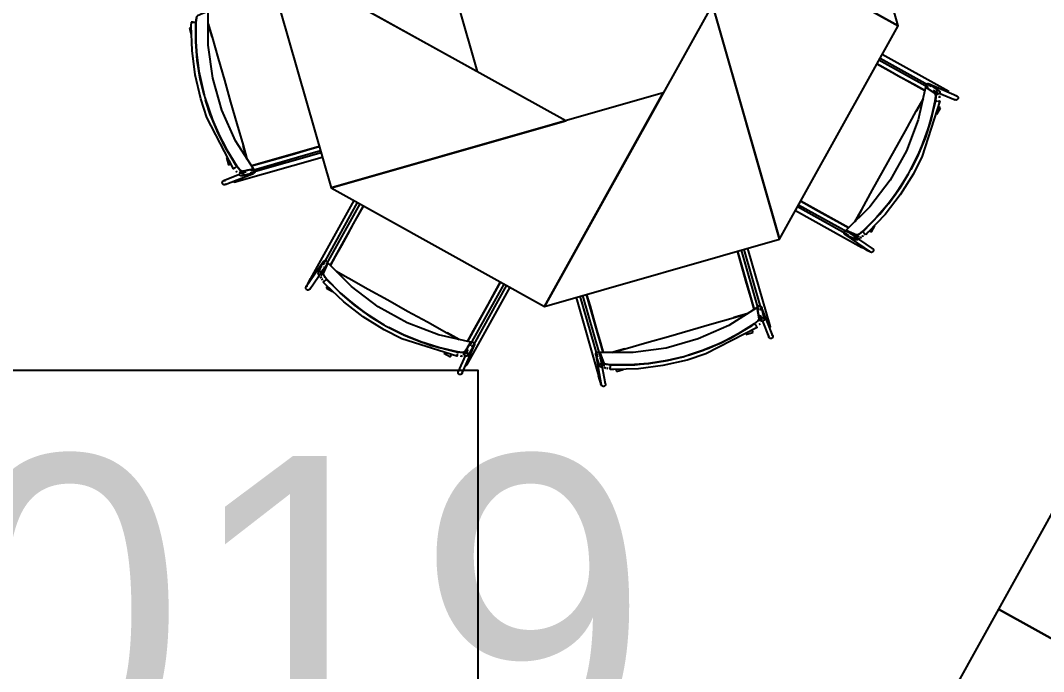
# Model space of a CAD drawing. Header units: metres. Extents: x 2.3 to 42.8, y 0.9 to 31.9.
# Drawn here: x 27.631 to 28.68, y 27.541 to 28.209 of the extents above; entities that cross this region are included whole.
import ezdxf

# ---------------------------------------------------------------- set-up
doc = ezdxf.new("R2010")
doc.units = ezdxf.units.M
for name, color, linetype in [('ARREDI', 9, 'Continuous'), ('PARETI_STRUTTURE', 7, 'Continuous'), ('PILASTRI_SETTI', 8, 'Continuous'), ('WAYFINDING_RIQUADRI', 7, 'Continuous'), ('WAYFINDING_TESTI', 7, 'Continuous')]:
    doc.layers.add(name, color=color, linetype=linetype)

msp = doc.modelspace()

# ---------------------------------------------------------------- linework, layer by layer
at = {"layer": 'ARREDI'}
for points in [[(28.002, 28.4973), (27.8804, 28.2782), (28.0994, 28.1566)], [(28.5309, 28.2037), (28.462, 28.4446), (28.2211, 28.3757)], [(28.9095, 27.4523), (28.6341, 27.6052), (28.1372, 26.7102), (28.4125, 26.5573), (28.9095, 27.4523), (29.3161, 28.1846), (29.0407, 28.3375), (28.6341, 27.6052)], [(28.4093, 27.9846), (28.5309, 28.2036), (28.3118, 28.3253)], [(27.8804, 28.2782), (27.9493, 28.0373), (28.1902, 28.1062)], [(28.1683, 27.9157), (28.4092, 27.9846), (28.3404, 28.2255)], [(27.9493, 28.0373), (28.1683, 27.9157), (28.29, 28.1348)]]:
    msp.add_lwpolyline(points, close=True, dxfattribs=at)
for points in [[(27.8579, 28.0545), (27.8637, 28.0557), (27.8695, 28.0568), (27.8512, 28.0857), (27.8372, 28.117), (27.8278, 28.15), (27.8231, 28.1839), (27.8233, 28.2182), (27.8178, 28.2161), (27.8123, 28.214), (27.8117, 28.2133), (27.8112, 28.2117), (27.8108, 28.2094), (27.8106, 28.207)], [(27.8106, 28.207), (27.8108, 28.2095), (27.8112, 28.2117), (27.8117, 28.2133), (27.8123, 28.214)], [(27.806, 28.2017), (27.8053, 28.2015), (27.8046, 28.2013), (27.8042, 28.2012), (27.8039, 28.2011)], [(27.806, 28.2074), (27.8062, 28.2074)], [(27.8067, 28.2074), (27.8068, 28.2085)], [(27.8068, 28.2084), (27.8067, 28.2074)], [(27.8067, 28.2074), (27.8074, 28.2073), (27.8082, 28.2073), (27.8089, 28.2072)], [(27.8089, 28.2073), (27.8095, 28.2072), (27.81, 28.2072), (27.8102, 28.2072)], [(27.819, 28.1326), (27.815, 28.1488), (27.812, 28.1681), (27.8105, 28.1875), (27.8106, 28.207)], [(27.8106, 28.2068), (27.8105, 28.1874), (27.812, 28.168), (27.815, 28.1488), (27.819, 28.1326)], [(27.8271, 28.1923), (27.8232, 28.2057)], [(27.8232, 28.2057), (27.8272, 28.192), (27.8335, 28.1699), (27.8398, 28.1477), (27.8462, 28.1254), (27.8526, 28.1032), (27.8589, 28.0811), (27.8628, 28.0673)], [(27.8039, 28.2011), (27.8039, 28.2011)], [(28.5585, 28.1371), (28.5473, 28.1433), (28.5339, 28.1507), (28.5206, 28.1582), (28.5092, 28.1645)], [(28.5691, 28.134), (28.5642, 28.1373), (28.5592, 28.1406), (28.5517, 28.1072), (28.5395, 28.0752), (28.5229, 28.0452), (28.5021, 28.0179), (28.4778, 27.9939), (28.4832, 27.9914), (28.4886, 27.989), (28.4894, 27.9891), (28.491, 27.9899), (28.4928, 27.9912), (28.4947, 27.9928)], [(28.5592, 28.1406), (28.5622, 28.1402)], [(28.5601, 28.1404), (28.5596, 28.1409), (28.5593, 28.1416), (28.5593, 28.1424), (28.5595, 28.1431), (28.56, 28.1437), (28.5606, 28.1441)], [(28.5622, 28.1402), (28.5593, 28.1406)], [(28.5606, 28.1441), (28.5613, 28.1443), (28.5621, 28.1442), (28.5623, 28.1441), (28.5623, 28.1441), (28.5627, 28.1439), (28.5632, 28.1433), (28.5635, 28.1426), (28.5636, 28.1419), (28.5633, 28.1412)], [(28.4866, 28.0026), (28.4936, 28.0151), (28.5048, 28.0352), (28.516, 28.0554), (28.5272, 28.0756), (28.5384, 28.0958), (28.5496, 28.1159), (28.5565, 28.1285)], [(28.5565, 28.1285), (28.5497, 28.1163)], [(28.5668, 28.1376), (28.568, 28.1368), (28.5729, 28.1334)], [(28.5691, 28.1268), (28.5694, 28.1292), (28.5696, 28.1315), (28.5694, 28.1332), (28.5691, 28.134)], [(28.5691, 28.134), (28.5694, 28.1332), (28.5696, 28.1316), (28.5695, 28.1293), (28.5691, 28.1268)], [(28.5717, 28.1333), (28.5709, 28.1333), (28.5704, 28.1336), (28.5703, 28.1337), (28.5698, 28.1342), (28.5698, 28.1342), (28.5695, 28.1349), (28.5695, 28.1356), (28.5697, 28.1363), (28.5702, 28.1369), (28.5708, 28.1373)], [(28.5708, 28.1374), (28.5715, 28.1375), (28.5723, 28.1374), (28.5728, 28.1372), (28.5729, 28.1371), (28.5734, 28.1366), (28.5734, 28.1366), (28.5737, 28.1359), (28.5737, 28.1352), (28.5735, 28.1344), (28.573, 28.1339)], [(28.5733, 28.1318), (28.5734, 28.131), (28.5733, 28.1297)], [(28.5733, 28.1297), (28.5734, 28.131)], [(28.5821, 28.1349), (28.5824, 28.1355)], [(28.5825, 28.1355), (28.5827, 28.136), (28.5828, 28.1362)], [(28.5829, 28.1363), (28.5829, 28.1363)], [(28.5911, 28.1275), (28.5904, 28.1274), (28.5896, 28.1275), (28.5894, 28.1275), (28.5894, 28.1275), (28.589, 28.1278), (28.5885, 28.1283)], [(28.5901, 28.1317), (28.5902, 28.1317), (28.5909, 28.1316), (28.5911, 28.1315), (28.5916, 28.1313), (28.5921, 28.1307), (28.5924, 28.13), (28.5924, 28.1293), (28.5922, 28.1286), (28.5917, 28.1279), (28.5911, 28.1275)], [(27.8205, 28.1272), (27.8256, 28.1117)], [(27.8256, 28.1117), (27.8205, 28.1272)], [(28.5691, 28.1268), (28.5648, 28.1078), (28.559, 28.0892), (28.5517, 28.0714)], [(28.5517, 28.0714), (28.5589, 28.0891), (28.5648, 28.1077), (28.5691, 28.1266)], [(28.5695, 28.1269), (28.5697, 28.1269), (28.5702, 28.1268), (28.5708, 28.1267)], [(28.5715, 28.1265), (28.5723, 28.1264), (28.5729, 28.1263), (28.5734, 28.1262), (28.5737, 28.1262), (28.5738, 28.1262), (28.5737, 28.1262), (28.5735, 28.1262)], [(28.5743, 28.1195), (28.574, 28.1197), (28.5736, 28.1199), (28.573, 28.1202), (28.5724, 28.1206)], [(27.8258, 28.1111), (27.8333, 28.0934), (27.8423, 28.0762), (27.8526, 28.0597)], [(27.8527, 28.0596), (27.8424, 28.0761), (27.8333, 28.0934), (27.8259, 28.1111)], [(27.8628, 28.0673), (27.859, 28.0807)], [(27.8676, 28.0598), (27.8798, 28.0633), (27.8945, 28.0675), (27.9092, 28.0717), (27.9239, 28.0759), (27.9372, 28.0797)], [(28.5441, 28.0562), (28.5514, 28.0708)], [(28.5515, 28.0708), (28.5441, 28.0562)], [(27.844, 28.0611), (27.8442, 28.0611), (27.8447, 28.0613), (27.8453, 28.0615), (27.846, 28.0617)], [(27.8514, 28.0585), (27.8508, 28.058), (27.8502, 28.0576), (27.8497, 28.0572), (27.8493, 28.0569), (27.849, 28.0568), (27.849, 28.0567), (27.849, 28.0568), (27.8492, 28.0569)], [(27.8525, 28.0592), (27.8523, 28.0591), (27.852, 28.0588), (27.8514, 28.0585)], [(27.8527, 28.0596), (27.8542, 28.0577), (27.8557, 28.056), (27.857, 28.0549), (27.8579, 28.0545)], [(27.8579, 28.0545), (27.8571, 28.0548), (27.8558, 28.0559), (27.8543, 28.0576), (27.8527, 28.0596)], [(27.8695, 28.0568), (27.8671, 28.055), (27.8695, 28.0568)], [(27.8695, 28.0563), (27.8702, 28.056), (27.8707, 28.0555), (27.8711, 28.0549), (27.8712, 28.0541), (27.871, 28.0534)], [(27.8377, 28.0435), (27.8381, 28.0442), (27.8387, 28.0446), (27.8389, 28.0447), (27.8389, 28.0447), (27.8394, 28.0448), (27.8401, 28.0448), (27.8408, 28.0445)], [(27.8493, 28.0446), (27.8495, 28.044)], [(27.8527, 28.0536), (27.8518, 28.0545)], [(27.8518, 28.0545), (27.8527, 28.0536)], [(27.862, 28.0536), (27.8606, 28.0533), (27.8548, 28.0522)], [(27.859, 28.0509), (27.8586, 28.0503), (27.858, 28.0498), (27.8575, 28.0496), (27.8573, 28.0496), (27.8567, 28.0496), (27.8566, 28.0496), (27.8559, 28.0499), (27.8554, 28.0504), (27.855, 28.0511)], [(27.8555, 28.0532), (27.8561, 28.0537), (27.8566, 28.0539), (27.8568, 28.0539), (27.8575, 28.0539), (27.8582, 28.0536), (27.8587, 28.0531), (27.8591, 28.0524), (27.8592, 28.0517), (27.859, 28.0509)], [(27.871, 28.0534), (27.8706, 28.0527), (27.87, 28.0523), (27.8698, 28.0522), (27.8698, 28.0522), (27.8693, 28.052), (27.8686, 28.0521), (27.8679, 28.0524), (27.8673, 28.0529), (27.867, 28.0535)], [(28.5414, 28.0513), (28.5327, 28.0371), (28.5212, 28.0213), (28.5085, 28.0065), (28.4947, 27.9928)], [(28.4948, 27.9929), (28.5086, 28.0066), (28.5213, 28.0213), (28.5327, 28.0371), (28.5414, 28.0513)], [(27.8417, 28.0419), (27.8413, 28.0413), (27.8407, 28.0408), (27.8405, 28.0407), (27.8405, 28.0407), (27.84, 28.0406), (27.8393, 28.0406), (27.8386, 28.0409), (27.838, 28.0414), (27.8377, 28.042), (27.8376, 28.0428), (27.8377, 28.0435)], [(27.8495, 28.044), (27.8496, 28.0435), (27.8497, 28.0432), (27.8497, 28.0431), (27.8497, 28.0432)], [(28.431, 28.0237), (28.4373, 28.0202), (28.4486, 28.0139), (28.4599, 28.0077), (28.4712, 28.0014), (28.4803, 27.9963)], [(27.9824, 28.0189), (27.9787, 28.0123), (27.9724, 28.001), (27.9661, 27.9896), (27.9598, 27.9783), (27.9536, 27.967), (27.9485, 27.9579)], [(28.4934, 28.0148), (28.4866, 28.0026)], [(28.4755, 27.9909), (28.4755, 27.9916), (28.4758, 27.9923), (28.4763, 27.9929), (28.4769, 27.9932), (28.4777, 27.9934), (28.4784, 27.9932)], [(28.4792, 27.9921), (28.4778, 27.9939)], [(28.4947, 27.9928), (28.4928, 27.9911), (28.4909, 27.9899), (28.4894, 27.9891), (28.4886, 27.989)], [(28.4957, 27.9914), (28.4953, 27.9919), (28.495, 27.9922), (28.4948, 27.9924)], [(28.5017, 27.9933), (28.5024, 27.9929), (28.5029, 27.9926), (28.5034, 27.9923), (28.5036, 27.9922)], [(28.4794, 27.9901), (28.4789, 27.9895), (28.4783, 27.9892), (28.4775, 27.989), (28.4768, 27.9892), (28.4764, 27.9894), (28.4764, 27.9894), (28.4762, 27.9896), (28.4757, 27.9901), (28.4755, 27.9908)], [(28.4827, 27.9898), (28.4818, 27.9902)], [(28.4896, 27.9867), (28.4857, 27.9885), (28.4841, 27.9891)], [(28.4866, 27.9858), (28.4866, 27.9865), (28.4869, 27.9872), (28.4874, 27.9878), (28.488, 27.9881), (28.4888, 27.9883), (28.4895, 27.9881), (28.4896, 27.9881), (28.4901, 27.9878), (28.4906, 27.9872), (28.4908, 27.9865)], [(28.4908, 27.9857), (28.4905, 27.985), (28.49, 27.9844), (28.4894, 27.9841), (28.4887, 27.9839), (28.4886, 27.9839), (28.4879, 27.9841), (28.4878, 27.9841), (28.4873, 27.9845), (28.4869, 27.985), (28.4866, 27.9858)], [(28.4934, 27.9869), (28.4919, 27.9862)], [(28.4919, 27.9861), (28.4934, 27.9869)], [(28.4953, 27.9883), (28.4942, 27.9875)], [(28.4942, 27.9875), (28.4952, 27.9882)], [(28.4977, 27.9892), (28.4975, 27.9894), (28.4971, 27.9898), (28.4967, 27.9903), (28.4962, 27.9908), (28.4957, 27.9914)], [(28.4971, 27.9898), (28.4963, 27.9891)], [(28.4977, 27.9892), (28.4977, 27.9892)], [(28.3832, 27.9127), (28.3797, 27.925), (28.3755, 27.9397), (28.3713, 27.9544), (28.3671, 27.9691), (28.3662, 27.9723)], [(28.4939, 27.9761), (28.4939, 27.9761), (28.4939, 27.9761), (28.4941, 27.9764), (28.4943, 27.9768)], [(28.4943, 27.9768), (28.4947, 27.9774)], [(28.5057, 27.9737), (28.5057, 27.973), (28.5054, 27.9723), (28.5049, 27.9717), (28.5042, 27.9713), (28.5035, 27.9712), (28.5028, 27.9714), (28.5023, 27.9716), (28.5023, 27.9716), (28.5021, 27.9717), (28.5017, 27.9723), (28.5014, 27.973)], [(28.5036, 27.9755), (28.5044, 27.9754), (28.5048, 27.9752), (28.5048, 27.9752), (28.505, 27.975), (28.5054, 27.9744), (28.5057, 27.9737)], [(27.9422, 27.9588), (27.9417, 27.9593), (27.9413, 27.9599), (27.9412, 27.9607), (27.9413, 27.9614), (27.9416, 27.9618), (27.9416, 27.9618), (27.9417, 27.962), (27.9423, 27.9625), (27.943, 27.9627)], [(28.0861, 27.8691), (28.0894, 27.8741), (28.0927, 27.879), (28.0594, 27.8865), (28.0273, 27.8987), (27.9974, 27.9154), (27.9701, 27.9361), (27.946, 27.9604), (27.9436, 27.9551), (27.9412, 27.9496), (27.9413, 27.9488), (27.9421, 27.9473), (27.9434, 27.9454), (27.945, 27.9435)], [(27.943, 27.9627), (27.9438, 27.9627), (27.9445, 27.9624), (27.945, 27.9619), (27.9454, 27.9613), (27.9455, 27.9606), (27.9454, 27.9598)], [(27.9443, 27.959), (27.946, 27.9604)], [(27.9379, 27.9474), (27.9372, 27.9477), (27.9366, 27.9482), (27.9362, 27.9488), (27.9361, 27.9495), (27.9361, 27.9496), (27.9362, 27.9503), (27.9363, 27.9504), (27.9366, 27.9509), (27.9372, 27.9514), (27.9379, 27.9516)], [(27.9379, 27.9516), (27.9387, 27.9516), (27.9394, 27.9513), (27.9399, 27.9508), (27.9403, 27.9502), (27.9404, 27.9494), (27.9403, 27.9487), (27.9402, 27.9486), (27.9399, 27.9481), (27.9393, 27.9477), (27.9386, 27.9474)], [(27.9389, 27.9486), (27.9406, 27.9526), (27.9413, 27.9541)], [(27.9419, 27.9555), (27.9423, 27.9564)], [(27.9669, 27.9448), (27.9548, 27.9516)], [(27.9548, 27.9516), (27.9673, 27.9446), (27.9874, 27.9335), (28.0076, 27.9223), (28.0278, 27.911), (28.048, 27.8998), (28.0681, 27.8887), (28.0806, 27.8817)], [(27.9282, 27.9443), (27.9282, 27.9443), (27.9283, 27.9443), (27.9285, 27.9441), (27.929, 27.9439)], [(27.929, 27.9439), (27.9296, 27.9436)], [(27.9391, 27.9448), (27.9383, 27.9463)], [(27.9383, 27.9463), (27.9391, 27.9448)], [(27.9404, 27.9429), (27.9396, 27.944)], [(27.9396, 27.944), (27.9403, 27.943)], [(27.9449, 27.9435), (27.9433, 27.9455), (27.942, 27.9473), (27.9413, 27.9488), (27.9412, 27.9497)], [(27.9419, 27.9411), (27.9412, 27.9419)], [(27.9413, 27.9405), (27.9413, 27.9405)], [(27.9414, 27.9406), (27.9416, 27.9407), (27.9419, 27.9411), (27.9424, 27.9415), (27.943, 27.942), (27.9435, 27.9425)], [(27.9435, 27.9425), (27.944, 27.9429), (27.9444, 27.9432), (27.9445, 27.9434)], [(28.0035, 27.8968), (27.9892, 27.9055), (27.9734, 27.917), (27.9586, 27.9297), (27.945, 27.9435)], [(27.945, 27.9434), (27.9587, 27.9296), (27.9735, 27.9169), (27.9892, 27.9055), (28.0035, 27.8968)], [(28.0893, 27.8797), (28.0955, 27.8909), (28.1029, 27.9043), (28.1103, 27.9176), (28.1177, 27.931), (28.1232, 27.9408)], [(27.9259, 27.9325), (27.9251, 27.9325), (27.9244, 27.9328), (27.9239, 27.9333), (27.9235, 27.934), (27.9234, 27.9347), (27.9235, 27.9354), (27.9237, 27.9359), (27.9237, 27.9359), (27.9239, 27.9361), (27.9245, 27.9365), (27.9252, 27.9368)], [(27.9277, 27.9346), (27.9276, 27.9339), (27.9273, 27.9334), (27.9273, 27.9334), (27.9272, 27.9332), (27.9266, 27.9328), (27.9259, 27.9325)], [(27.9454, 27.9365), (27.9451, 27.9359), (27.9447, 27.9353), (27.9445, 27.9349), (27.9444, 27.9346)], [(28.2114, 27.928), (28.2149, 27.9158), (28.2184, 27.9033), (28.222, 27.8909), (28.2255, 27.8785), (28.2284, 27.8685)], [(28.3885, 27.903), (28.3874, 27.9088), (28.3862, 27.9146), (28.3573, 27.8963), (28.326, 27.8823), (28.293, 27.8729), (28.2591, 27.8683), (28.2249, 27.8685), (28.227, 27.8629), (28.2291, 27.8574), (28.2298, 27.8569), (28.2314, 27.8564), (28.2337, 27.856), (28.2361, 27.8557)], [(28.2373, 27.8684), (28.2511, 27.8723), (28.2732, 27.8787), (28.2954, 27.885), (28.3176, 27.8914), (28.3398, 27.8977), (28.3619, 27.904), (28.3757, 27.908)], [(28.3757, 27.908), (28.3623, 27.9042)], [(28.3862, 27.9146), (28.3881, 27.9122), (28.3862, 27.9146)], [(28.3867, 27.9146), (28.387, 27.9153), (28.3875, 27.9159), (28.3882, 27.9162), (28.3889, 27.9163), (28.3897, 27.9162)], [(28.3897, 27.9162), (28.3903, 27.9158), (28.3908, 27.9152), (28.3909, 27.915), (28.3909, 27.915), (28.391, 27.9145), (28.391, 27.9137), (28.3907, 27.913), (28.3902, 27.9125), (28.3895, 27.9121)], [(28.3319, 27.871), (28.3496, 27.8785), (28.3669, 27.8875), (28.3833, 27.8978)], [(28.3834, 27.8979), (28.367, 27.8875), (28.3497, 27.8785), (28.332, 27.871)], [(28.3834, 27.8979), (28.3854, 27.8993), (28.3871, 27.9009), (28.3882, 27.9022), (28.3885, 27.903)], [(28.3885, 27.903), (28.3882, 27.9022), (28.3872, 27.9009), (28.3855, 27.8994), (28.3834, 27.8979)], [(28.3838, 27.8977), (28.384, 27.8975), (28.3842, 27.8971), (28.3846, 27.8966)], [(28.3894, 27.8978), (28.3885, 27.897)], [(28.3885, 27.897), (28.3895, 27.8978)], [(28.3898, 27.9006), (28.3894, 27.9012), (28.3892, 27.9018), (28.3892, 27.9019), (28.3892, 27.9026), (28.3892, 27.9026), (28.3895, 27.9033), (28.39, 27.9039), (28.3906, 27.9042), (28.3914, 27.9043), (28.3921, 27.9042)], [(28.3894, 27.9071), (28.3897, 27.9057), (28.3908, 27.8999)], [(28.3921, 27.9042), (28.3928, 27.9038), (28.3932, 27.9032), (28.3934, 27.9026), (28.3934, 27.9025), (28.3934, 27.9018), (28.3934, 27.9018), (28.3931, 27.9011), (28.3926, 27.9006), (28.392, 27.9002)], [(28.0084, 27.8941), (28.0229, 27.8868)], [(28.023, 27.8868), (28.0084, 27.8941)], [(28.0806, 27.8817), (28.0684, 27.8885)], [(28.382, 27.8891), (28.3819, 27.8894), (28.3818, 27.8898), (28.3816, 27.8905), (28.3814, 27.8912)], [(28.3846, 27.8966), (28.385, 27.896), (28.3854, 27.8954), (28.3858, 27.8948), (28.3861, 27.8944), (28.3863, 27.8942), (28.3863, 27.8942), (28.3863, 27.8942), (28.3862, 27.8944)], [(28.3984, 27.8944), (28.3991, 27.8946)], [(28.3991, 27.8946), (28.3996, 27.8948), (28.3998, 27.8949), (28.3999, 27.8949), (28.3999, 27.8949)], [(28.4012, 27.8869), (28.4018, 27.8865), (28.4023, 27.8859), (28.4024, 27.8857), (28.4024, 27.8856), (28.4025, 27.8852), (28.4025, 27.8844), (28.4022, 27.8837), (28.4017, 27.8832), (28.401, 27.8828), (28.4003, 27.8827), (28.3995, 27.8829)], [(28.0235, 27.8865), (28.0413, 27.8793), (28.0598, 27.8735), (28.0788, 27.8691)], [(28.0789, 27.8691), (28.0599, 27.8734), (28.0414, 27.8793), (28.0235, 27.8865)], [(28.0927, 27.879), (28.0923, 27.876), (28.0927, 27.879)], [(28.0926, 27.8781), (28.0931, 27.8786), (28.0938, 27.8789), (28.0945, 27.8789), (28.0953, 27.8787), (28.0959, 27.8783), (28.0963, 27.8776)], [(28.0963, 27.8776), (28.0964, 27.8769), (28.0964, 27.8762), (28.0963, 27.8759), (28.0963, 27.8759), (28.096, 27.8755), (28.0955, 27.875), (28.0948, 27.8747), (28.094, 27.8747), (28.0933, 27.8749)], [(28.3995, 27.8829), (28.3989, 27.8833), (28.3984, 27.8838), (28.3983, 27.8841), (28.3983, 27.8841), (28.3982, 27.8845), (28.3982, 27.8853), (28.3985, 27.886)], [(28.0717, 27.8639), (28.0718, 27.8642), (28.0721, 27.8646), (28.0724, 27.8652), (28.0727, 27.8658)], [(28.0787, 27.8667), (28.0786, 27.8659), (28.0785, 27.8653), (28.0784, 27.8648), (28.0783, 27.8645), (28.0783, 27.8645), (28.0783, 27.8645), (28.0784, 27.8647)], [(28.0791, 27.8687), (28.079, 27.8685), (28.0789, 27.868), (28.0788, 27.8674)], [(28.0789, 27.8691), (28.0814, 27.8688), (28.0836, 27.8687), (28.0853, 27.8688), (28.0861, 27.8692)], [(28.0862, 27.8691), (28.0854, 27.8688), (28.0837, 27.8686), (28.0815, 27.8687), (28.0789, 27.8691)], [(28.0854, 27.8665), (28.0855, 27.8673), (28.0857, 27.8678), (28.0858, 27.8679), (28.0864, 27.8684), (28.0864, 27.8684), (28.087, 27.8687), (28.0878, 27.8687), (28.0885, 27.8685), (28.0891, 27.868), (28.0895, 27.8674)], [(28.0897, 27.8714), (28.0889, 27.8702), (28.0856, 27.8653)], [(28.0895, 27.8674), (28.0897, 27.8667), (28.0896, 27.866), (28.0894, 27.8654), (28.0893, 27.8653), (28.0888, 27.8648), (28.0887, 27.8648), (28.0881, 27.8645), (28.0873, 27.8645), (28.0866, 27.8647), (28.086, 27.8652)], [(28.2226, 27.8646), (28.2219, 27.8648), (28.2213, 27.8652), (28.2209, 27.8658), (28.2207, 27.8663), (28.2207, 27.8666), (28.2208, 27.8673), (28.2211, 27.868)], [(28.2211, 27.868), (28.2217, 27.8685), (28.2224, 27.8688), (28.2231, 27.8688), (28.2238, 27.8686), (28.2244, 27.8682), (28.2248, 27.8676)], [(28.2247, 27.8662), (28.2249, 27.8685)], [(28.2507, 27.8722), (28.2373, 27.8684)], [(28.3159, 27.8657), (28.3314, 27.8708)], [(28.3314, 27.8708), (28.3159, 27.8657)], [(28.084, 27.8649), (28.0831, 27.8648), (28.0819, 27.8649)], [(28.0819, 27.8649), (28.0832, 27.8648)], [(28.0871, 27.8561), (28.0877, 27.8558)], [(28.0877, 27.8558), (28.0881, 27.8555), (28.0884, 27.8554)], [(28.0884, 27.8553), (28.0884, 27.8554)], [(28.2283, 27.8535), (28.2276, 27.8532), (28.2269, 27.8531), (28.2262, 27.8533), (28.2256, 27.8538), (28.2255, 27.8538), (28.2252, 27.8544), (28.2251, 27.8545), (28.225, 27.8551), (28.2251, 27.8558), (28.2254, 27.8565)], [(28.2255, 27.8621), (28.2251, 27.863)], [(28.2254, 27.8565), (28.2259, 27.857), (28.2266, 27.8573), (28.2274, 27.8574), (28.2281, 27.8572), (28.2287, 27.8568), (28.2287, 27.8568), (28.2291, 27.8562), (28.2292, 27.856), (28.2293, 27.8554), (28.2292, 27.8547), (28.2288, 27.854)], [(28.2282, 27.8551), (28.2266, 27.8591), (28.226, 27.8606)], [(28.2361, 27.8557), (28.2335, 27.856), (28.2313, 27.8564), (28.2297, 27.8569), (28.2291, 27.8574)], [(28.2358, 27.854), (28.2358, 27.8547), (28.2359, 27.8551), (28.2359, 27.8554)], [(28.3105, 27.8641), (28.2942, 27.8602), (28.275, 27.8571), (28.2556, 27.8557), (28.2361, 27.8557)], [(28.2362, 27.8557), (28.2557, 27.8557), (28.2751, 27.8571), (28.2943, 27.8602), (28.3105, 27.8641)], [(28.0797, 27.8471), (28.0795, 27.8478), (28.0796, 27.8486), (28.0797, 27.8488), (28.0797, 27.8488), (28.0799, 27.8492), (28.0805, 27.8498)], [(28.0837, 27.8488), (28.0838, 27.8481), (28.0838, 27.8473), (28.0837, 27.8471), (28.0837, 27.8471), (28.0834, 27.8467), (28.0829, 27.8461), (28.0822, 27.8459), (28.0814, 27.8458), (28.0807, 27.846), (28.0801, 27.8465), (28.0797, 27.8471)], [(28.2245, 27.8447), (28.2252, 27.8449)], [(28.231, 27.8525), (28.2294, 27.853)], [(28.2294, 27.853), (28.231, 27.8525)], [(28.2319, 27.8523), (28.2332, 27.8521)], [(28.2333, 27.8521), (28.2322, 27.8523)], [(28.2357, 27.8519), (28.2346, 27.852)], [(28.2346, 27.852), (28.2357, 27.8519)], [(28.2356, 27.8511), (28.2356, 27.8514)], [(28.2357, 27.8519), (28.2357, 27.8526), (28.2358, 27.8533), (28.2358, 27.854)], [(28.2414, 27.8511), (28.2416, 27.8504), (28.2418, 27.8498), (28.2419, 27.8493), (28.242, 27.8491)], [(28.242, 27.849), (28.242, 27.8491)], [(28.2237, 27.8445), (28.2237, 27.8445)], [(28.2238, 27.8445), (28.224, 27.8446), (28.2245, 27.8447)], [(28.2304, 27.8345), (28.2298, 27.834), (28.2291, 27.8337), (28.2284, 27.8336), (28.2277, 27.8338), (28.2271, 27.8343), (28.2266, 27.8349), (28.2265, 27.8354), (28.2265, 27.8354), (28.2265, 27.8356), (28.2265, 27.8364), (28.2269, 27.837)], [(28.2296, 27.8377), (28.2302, 27.8372), (28.2306, 27.8366), (28.2307, 27.8362), (28.2307, 27.8361), (28.2308, 27.8359), (28.2307, 27.8352), (28.2304, 27.8345)]]:
    msp.add_lwpolyline(points, dxfattribs=at)
at = {"layer": 'PARETI_STRUTTURE'}
for points in [[(27.8155, 28.1287), (27.8098, 28.1533), (27.8066, 28.1784), (27.8058, 28.2037), (27.8059, 28.2074)], [(27.8102, 28.2072), (27.8106, 28.1821), (27.8135, 28.1572), (27.8189, 28.1327), (27.8197, 28.1299)], [(27.8039, 28.2011), (27.8058, 28.1942)], [(28.5124, 28.1704), (28.5618, 28.143)], [(28.5829, 28.1363), (28.5146, 28.1742)], [(28.5091, 28.1645), (28.5585, 28.1371)], [(28.5617, 28.1402), (28.5112, 28.1683)], [(28.5605, 28.1402), (28.5615, 28.1397)], [(28.5704, 28.1336), (28.5606, 28.1399)], [(28.562, 28.1429), (28.5645, 28.1415)], [(28.5911, 28.1315), (28.5623, 28.1441)], [(28.5623, 28.1441), (28.5629, 28.1436), (28.563, 28.1435), (28.5631, 28.1434), (28.5632, 28.1434), (28.5633, 28.1433), (28.5635, 28.1432), (28.5636, 28.1431), (28.5637, 28.1431), (28.5638, 28.143), (28.5639, 28.1429), (28.564, 28.1429), (28.5641, 28.1428), (28.5642, 28.1427), (28.5643, 28.1426), (28.5644, 28.1426), (28.5646, 28.1425), (28.5647, 28.1424), (28.5648, 28.1424), (28.5649, 28.1423), (28.565, 28.1422), (28.5651, 28.1422), (28.5652, 28.1421), (28.5653, 28.142), (28.5654, 28.1419), (28.5655, 28.1419), (28.5656, 28.1418), (28.5658, 28.1417), (28.5659, 28.1417), (28.566, 28.1416), (28.5661, 28.1415), (28.5662, 28.1414), (28.5663, 28.1414), (28.5664, 28.1413), (28.5665, 28.1412), (28.5666, 28.1412), (28.5668, 28.1411), (28.5669, 28.141), (28.567, 28.1409), (28.5671, 28.1409), (28.5672, 28.1408), (28.5673, 28.1407), (28.5674, 28.1407), (28.5675, 28.1406), (28.5676, 28.1405), (28.5677, 28.1404), (28.5679, 28.1404), (28.568, 28.1403), (28.5681, 28.1402), (28.5682, 28.1402), (28.5683, 28.1401), (28.5684, 28.14), (28.5685, 28.1399), (28.5686, 28.1399), (28.5687, 28.1398), (28.5689, 28.1397), (28.569, 28.1397), (28.5691, 28.1396), (28.5692, 28.1395), (28.5693, 28.1395), (28.5694, 28.1394), (28.5695, 28.1393), (28.5696, 28.1392), (28.5697, 28.1392), (28.5698, 28.1391), (28.57, 28.139), (28.5701, 28.139), (28.5702, 28.1389), (28.5703, 28.1388), (28.5704, 28.1387), (28.5705, 28.1387), (28.5706, 28.1386), (28.5707, 28.1385), (28.5708, 28.1385), (28.571, 28.1384), (28.5711, 28.1383), (28.5712, 28.1382), (28.5713, 28.1382), (28.5714, 28.1381), (28.5715, 28.138), (28.5716, 28.138), (28.5717, 28.1379), (28.5718, 28.1378), (28.5719, 28.1377), (28.5721, 28.1377), (28.5722, 28.1376), (28.5723, 28.1375), (28.5724, 28.1375), (28.5725, 28.1374), (28.5726, 28.1373), (28.5727, 28.1372), (28.5728, 28.1372)], [(27.849, 28.0568), (27.8219, 28.1095), (27.8155, 28.1287)], [(27.8197, 28.1299), (27.8278, 28.1061), (27.8382, 28.0833), (27.8509, 28.0617), (27.8525, 28.0592)], [(28.5674, 28.1372), (28.5717, 28.1353)], [(28.5696, 28.1358), (28.5687, 28.1363)], [(28.5731, 28.1346), (28.5894, 28.1275)], [(28.5428, 28.0537), (28.5538, 28.0762), (28.5626, 28.0997), (28.5689, 28.124), (28.5695, 28.1269)], [(28.5738, 28.1262), (28.5557, 28.0697), (28.5466, 28.0517)], [(28.5706, 28.1128), (28.5743, 28.1195)], [(27.9371, 28.0797), (27.8676, 28.0598)], [(27.8418, 28.0684), (27.8439, 28.0611)], [(27.8497, 28.0432), (27.9402, 28.069)], [(27.8675, 28.0553), (27.9383, 28.0756)], [(27.939, 28.0732), (27.8694, 28.0533)], [(27.8566, 28.0539), (27.8681, 28.0564)], [(27.8682, 28.0562), (27.8672, 28.0558)], [(27.8554, 28.0512), (27.8389, 28.0447)], [(27.8405, 28.0407), (27.8698, 28.0522)], [(27.8613, 28.0535), (27.857, 28.0518)], [(27.8698, 28.0522), (27.869, 28.0521), (27.8689, 28.0521), (27.8687, 28.0521), (27.8686, 28.052), (27.8685, 28.052), (27.8683, 28.052), (27.8682, 28.052), (27.8681, 28.0519), (27.868, 28.0519), (27.8678, 28.0519), (27.8677, 28.0519), (27.8676, 28.0518), (27.8674, 28.0518), (27.8673, 28.0518), (27.8672, 28.0517), (27.8671, 28.0517), (27.8669, 28.0517), (27.8668, 28.0517), (27.8667, 28.0516), (27.8666, 28.0516), (27.8664, 28.0516), (27.8663, 28.0515), (27.8662, 28.0515), (27.866, 28.0515), (27.8659, 28.0515), (27.8658, 28.0514), (27.8657, 28.0514), (27.8655, 28.0514), (27.8654, 28.0513), (27.8653, 28.0513), (27.8651, 28.0513), (27.865, 28.0513), (27.8649, 28.0512), (27.8648, 28.0512), (27.8646, 28.0512), (27.8645, 28.0511), (27.8644, 28.0511), (27.8642, 28.0511), (27.8641, 28.0511), (27.864, 28.051), (27.8639, 28.051), (27.8637, 28.051), (27.8636, 28.051), (27.8635, 28.0509), (27.8633, 28.0509), (27.8632, 28.0509), (27.8631, 28.0508), (27.863, 28.0508), (27.8628, 28.0508), (27.8627, 28.0508), (27.8626, 28.0507), (27.8624, 28.0507), (27.8623, 28.0507), (27.8622, 28.0506), (27.8621, 28.0506), (27.8619, 28.0506), (27.8618, 28.0506), (27.8617, 28.0505), (27.8616, 28.0505), (27.8614, 28.0505), (27.8613, 28.0505), (27.8612, 28.0504), (27.861, 28.0504), (27.8609, 28.0504), (27.8608, 28.0503), (27.8607, 28.0503), (27.8605, 28.0503), (27.8604, 28.0503), (27.8603, 28.0502), (27.8601, 28.0502), (27.86, 28.0502), (27.8599, 28.0501), (27.8598, 28.0501), (27.8596, 28.0501), (27.8595, 28.0501), (27.8594, 28.05), (27.8593, 28.05), (27.8591, 28.05), (27.859, 28.05), (27.8589, 28.0499), (27.8587, 28.0499), (27.8586, 28.0499), (27.8585, 28.0498), (27.8583, 28.0498), (27.8582, 28.0498), (27.8581, 28.0498), (27.858, 28.0497), (27.8578, 28.0497), (27.8577, 28.0497), (27.8576, 28.0496), (27.8575, 28.0496)], [(27.8588, 28.0528), (27.8598, 28.0531)], [(27.8692, 28.0532), (27.8664, 28.0524)], [(28.4948, 27.9924), (28.5123, 28.0104), (28.5278, 28.0301), (28.5414, 28.0512), (28.5428, 28.0537)], [(28.5466, 28.0516), (28.5332, 28.0302), (28.5178, 28.0101), (28.5004, 27.9918), (28.4977, 27.9892)], [(27.9727, 28.0243), (27.9282, 27.9443)], [(28.4803, 27.9964), (28.431, 28.0237)], [(27.941, 27.9584), (27.9765, 28.0222)], [(27.9786, 28.021), (27.9444, 27.9594)], [(27.9485, 27.9579), (27.9824, 28.0189)], [(28.4256, 28.014), (28.4939, 27.9761)], [(28.4798, 27.9889), (28.4277, 28.0178)], [(28.4289, 28.02), (28.4789, 27.9922)], [(28.5048, 27.9752), (28.4788, 27.993)], [(28.479, 27.9931), (28.4792, 27.993), (28.4793, 27.993), (28.4794, 27.9929), (28.4795, 27.9929), (28.4796, 27.9928), (28.4797, 27.9928), (28.4799, 27.9927), (28.48, 27.9926), (28.4801, 27.9926), (28.4802, 27.9925), (28.4803, 27.9925), (28.4804, 27.9924), (28.4806, 27.9924), (28.4807, 27.9923), (28.4808, 27.9922), (28.4809, 27.9922), (28.481, 27.9921), (28.4812, 27.9921), (28.4813, 27.992), (28.4814, 27.992), (28.4815, 27.9919), (28.4816, 27.9919), (28.4818, 27.9918), (28.4819, 27.9917), (28.482, 27.9917), (28.4821, 27.9916), (28.4822, 27.9916), (28.4824, 27.9915), (28.4825, 27.9915), (28.4826, 27.9914), (28.4827, 27.9914), (28.4828, 27.9913), (28.4829, 27.9912), (28.4831, 27.9912), (28.4832, 27.9911), (28.4833, 27.9911), (28.4834, 27.991), (28.4835, 27.9909), (28.4837, 27.9909), (28.4838, 27.9908), (28.4839, 27.9908), (28.484, 27.9907), (28.4841, 27.9907), (28.4843, 27.9906), (28.4844, 27.9906), (28.4845, 27.9905), (28.4846, 27.9904), (28.4847, 27.9904), (28.4848, 27.9903), (28.485, 27.9903), (28.4851, 27.9902), (28.4852, 27.9902), (28.4853, 27.9901), (28.4854, 27.9901), (28.4855, 27.99), (28.4857, 27.9899), (28.4858, 27.9899), (28.4859, 27.9898), (28.486, 27.9898), (28.4861, 27.9897), (28.4863, 27.9897), (28.4864, 27.9896), (28.4865, 27.9895), (28.4866, 27.9895), (28.4867, 27.9894), (28.4869, 27.9894), (28.487, 27.9893), (28.4871, 27.9893), (28.4872, 27.9892), (28.4873, 27.9892), (28.4874, 27.9891), (28.4876, 27.989), (28.4877, 27.989), (28.4878, 27.9889), (28.4879, 27.9889), (28.488, 27.9888), (28.4882, 27.9888), (28.4883, 27.9887), (28.4884, 27.9887), (28.4885, 27.9886), (28.4886, 27.9885), (28.4888, 27.9885), (28.4889, 27.9884), (28.489, 27.9884), (28.4891, 27.9883), (28.4892, 27.9883), (28.4894, 27.9882), (28.4895, 27.9881), (28.4896, 27.9881), (28.4896, 27.9881)], [(28.5036, 27.9922), (28.5071, 27.9984)], [(28.4764, 27.9894), (28.5023, 27.9716)], [(28.4878, 27.9841), (28.4772, 27.9892)], [(28.4856, 27.9884), (28.4873, 27.9875)], [(28.3662, 27.9723), (28.3832, 27.9127)], [(28.3877, 27.9126), (28.3703, 27.9734)], [(28.3727, 27.9741), (28.3898, 27.9146)], [(28.3999, 27.8949), (28.3769, 27.9753)], [(28.5026, 27.9714), (28.5014, 27.972), (28.4999, 27.9728), (28.4971, 27.9743), (28.4939, 27.9761)], [(27.9416, 27.9618), (27.9237, 27.9359)], [(27.9363, 27.9504), (27.9413, 27.961)], [(27.9273, 27.9334), (27.9451, 27.9594)], [(27.9406, 27.9526), (27.9397, 27.9509)], [(27.9452, 27.9592), (27.9452, 27.9591), (27.9451, 27.9589), (27.9451, 27.9588), (27.945, 27.9587), (27.945, 27.9586), (27.9449, 27.9585), (27.9449, 27.9583), (27.9448, 27.9582), (27.9447, 27.9581), (27.9447, 27.958), (27.9446, 27.9579), (27.9446, 27.9578), (27.9445, 27.9576), (27.9445, 27.9575), (27.9444, 27.9574), (27.9443, 27.9573), (27.9443, 27.9572), (27.9442, 27.957), (27.9442, 27.9569), (27.9441, 27.9568), (27.9441, 27.9567), (27.944, 27.9566), (27.944, 27.9565), (27.9439, 27.9563), (27.9438, 27.9562), (27.9438, 27.9561), (27.9437, 27.956), (27.9437, 27.9559), (27.9436, 27.9557), (27.9436, 27.9556), (27.9435, 27.9555), (27.9435, 27.9554), (27.9434, 27.9553), (27.9433, 27.9552), (27.9433, 27.955), (27.9432, 27.9549), (27.9432, 27.9548), (27.9431, 27.9547), (27.9431, 27.9546), (27.943, 27.9544), (27.9429, 27.9543), (27.9429, 27.9542), (27.9428, 27.9541), (27.9428, 27.954), (27.9427, 27.9538), (27.9427, 27.9537), (27.9426, 27.9536), (27.9426, 27.9535), (27.9425, 27.9534), (27.9424, 27.9532), (27.9424, 27.9531), (27.9423, 27.953), (27.9423, 27.9529), (27.9422, 27.9528), (27.9422, 27.9527), (27.9421, 27.9525), (27.9421, 27.9524), (27.942, 27.9523), (27.9419, 27.9522), (27.9419, 27.9521), (27.9418, 27.9519), (27.9418, 27.9518), (27.9417, 27.9517), (27.9416, 27.9516), (27.9416, 27.9515), (27.9415, 27.9514), (27.9415, 27.9512), (27.9414, 27.9511), (27.9414, 27.951), (27.9413, 27.9509), (27.9413, 27.9508), (27.9412, 27.9506), (27.9411, 27.9505), (27.9411, 27.9504), (27.941, 27.9503), (27.941, 27.9502), (27.9409, 27.9501), (27.9409, 27.9499), (27.9408, 27.9498), (27.9408, 27.9497), (27.9407, 27.9496), (27.9406, 27.9495), (27.9406, 27.9493), (27.9405, 27.9492), (27.9405, 27.9491), (27.9404, 27.949), (27.9404, 27.9489), (27.9403, 27.9487), (27.9402, 27.9486), (27.9402, 27.9486)], [(27.9236, 27.9357), (27.9242, 27.9368), (27.9249, 27.9383), (27.9265, 27.9411), (27.9282, 27.9443)], [(28.0038, 27.8917), (27.9823, 27.905), (27.9623, 27.9204), (27.9439, 27.9378), (27.9413, 27.9405)], [(27.9445, 27.9434), (27.9626, 27.9259), (27.9823, 27.9104), (28.0034, 27.8969), (28.0059, 27.8954)], [(28.1231, 27.9408), (28.0893, 27.8798)], [(27.9444, 27.9346), (27.9506, 27.9311)], [(28.0884, 27.8553), (28.1329, 27.9354)], [(28.0924, 27.8765), (28.1269, 27.9387)], [(28.1291, 27.9375), (28.0952, 27.8764)], [(28.2007, 27.9249), (28.2237, 27.8445)], [(28.2228, 27.8635), (28.2049, 27.9261)], [(28.2072, 27.9268), (28.2245, 27.8665)], [(28.2284, 27.8684), (28.2114, 27.928)], [(28.3892, 27.9018), (28.3867, 27.9132)], [(28.3868, 27.9134), (28.3872, 27.9124)], [(28.3898, 27.9144), (28.3906, 27.9115)], [(28.4024, 27.8857), (28.3909, 27.915)], [(28.3909, 27.915), (28.3909, 27.9141), (28.3909, 27.914), (28.391, 27.9139), (28.391, 27.9138), (28.391, 27.9136), (28.3911, 27.9135), (28.3911, 27.9134), (28.3911, 27.9132), (28.3911, 27.9131), (28.3912, 27.913), (28.3912, 27.9129), (28.3912, 27.9127), (28.3913, 27.9126), (28.3913, 27.9125), (28.3913, 27.9124), (28.3913, 27.9122), (28.3914, 27.9121), (28.3914, 27.912), (28.3914, 27.9118), (28.3914, 27.9117), (28.3915, 27.9116), (28.3915, 27.9114), (28.3915, 27.9113), (28.3916, 27.9112), (28.3916, 27.9111), (28.3916, 27.9109), (28.3916, 27.9108), (28.3917, 27.9107), (28.3917, 27.9106), (28.3917, 27.9104), (28.3918, 27.9103), (28.3918, 27.9102), (28.3918, 27.91), (28.3918, 27.9099), (28.3919, 27.9098), (28.3919, 27.9097), (28.3919, 27.9095), (28.392, 27.9094), (28.392, 27.9093), (28.392, 27.9091), (28.392, 27.909), (28.3921, 27.9089), (28.3921, 27.9088), (28.3921, 27.9086), (28.3922, 27.9085), (28.3922, 27.9084), (28.3922, 27.9082), (28.3922, 27.9081), (28.3923, 27.908), (28.3923, 27.9079), (28.3923, 27.9077), (28.3923, 27.9076), (28.3924, 27.9075), (28.3924, 27.9074), (28.3924, 27.9072), (28.3925, 27.9071), (28.3925, 27.907), (28.3925, 27.9068), (28.3925, 27.9067), (28.3926, 27.9066), (28.3926, 27.9064), (28.3926, 27.9063), (28.3927, 27.9062), (28.3927, 27.9061), (28.3927, 27.9059), (28.3927, 27.9058), (28.3928, 27.9057), (28.3928, 27.9056), (28.3928, 27.9054), (28.3928, 27.9053), (28.3929, 27.9052), (28.3929, 27.905), (28.3929, 27.9049), (28.393, 27.9048), (28.393, 27.9047), (28.393, 27.9045), (28.393, 27.9044), (28.3931, 27.9043), (28.3931, 27.9041), (28.3931, 27.904), (28.3932, 27.9039), (28.3932, 27.9038), (28.3932, 27.9036), (28.3932, 27.9035), (28.3933, 27.9034), (28.3933, 27.9032), (28.3933, 27.9031), (28.3933, 27.903), (28.3934, 27.9029), (28.3934, 27.9027), (28.3934, 27.9026)], [(28.3132, 27.8649), (28.3369, 27.873), (28.3597, 27.8834), (28.3813, 27.8961), (28.3838, 27.8977)], [(28.3896, 27.9064), (28.3913, 27.9021)], [(28.3902, 27.9039), (28.3899, 27.9049)], [(28.3919, 27.9006), (28.3983, 27.8841)], [(28.0783, 27.8645), (28.0219, 27.8826), (28.0038, 27.8917)], [(28.0059, 27.8954), (28.0284, 27.8844), (28.0519, 27.8757), (28.0761, 27.8693), (28.0791, 27.8687)], [(28.3863, 27.8942), (28.3336, 27.867), (28.3144, 27.8607)], [(28.3746, 27.887), (28.382, 27.8891)], [(28.0857, 27.8678), (28.0921, 27.8776)], [(28.0923, 27.8777), (28.0919, 27.8767)], [(28.0951, 27.8762), (28.0937, 27.8737)], [(28.065, 27.8676), (28.0717, 27.8639)], [(28.0837, 27.8471), (28.0963, 27.8759)], [(28.0893, 27.8708), (28.0875, 27.8666)], [(28.088, 27.8686), (28.0885, 27.8695)], [(28.0963, 27.8759), (28.0957, 27.8753), (28.0957, 27.8752), (28.0956, 27.8751), (28.0955, 27.875), (28.0954, 27.8749), (28.0954, 27.8748), (28.0953, 27.8747), (28.0952, 27.8745), (28.0952, 27.8744), (28.0951, 27.8743), (28.095, 27.8742), (28.0949, 27.8741), (28.0949, 27.874), (28.0948, 27.8739), (28.0947, 27.8738), (28.0947, 27.8737), (28.0946, 27.8735), (28.0945, 27.8734), (28.0944, 27.8733), (28.0944, 27.8732), (28.0943, 27.8731), (28.0942, 27.873), (28.0942, 27.8729), (28.0941, 27.8728), (28.094, 27.8727), (28.0939, 27.8726), (28.0939, 27.8725), (28.0938, 27.8723), (28.0937, 27.8722), (28.0937, 27.8721), (28.0936, 27.872), (28.0935, 27.8719), (28.0934, 27.8718), (28.0934, 27.8717), (28.0933, 27.8716), (28.0932, 27.8715), (28.0932, 27.8713), (28.0931, 27.8712), (28.093, 27.8711), (28.093, 27.871), (28.0929, 27.8709), (28.0928, 27.8708), (28.0927, 27.8707), (28.0927, 27.8706), (28.0926, 27.8705), (28.0925, 27.8704), (28.0925, 27.8702), (28.0924, 27.8701), (28.0923, 27.87), (28.0923, 27.8699), (28.0922, 27.8698), (28.0921, 27.8697), (28.092, 27.8696), (28.092, 27.8695), (28.0919, 27.8694), (28.0918, 27.8692), (28.0918, 27.8691), (28.0917, 27.869), (28.0916, 27.8689), (28.0915, 27.8688), (28.0915, 27.8687), (28.0914, 27.8686), (28.0913, 27.8685), (28.0913, 27.8684), (28.0912, 27.8683), (28.0911, 27.8681), (28.091, 27.868), (28.091, 27.8679), (28.0909, 27.8678), (28.0908, 27.8677), (28.0908, 27.8676), (28.0907, 27.8675), (28.0906, 27.8674), (28.0905, 27.8673), (28.0905, 27.8671), (28.0904, 27.867), (28.0903, 27.8669), (28.0903, 27.8668), (28.0902, 27.8667), (28.0901, 27.8666), (28.09, 27.8665), (28.09, 27.8664), (28.0899, 27.8663), (28.0898, 27.8662), (28.0898, 27.866), (28.0897, 27.8659), (28.0896, 27.8658), (28.0895, 27.8657), (28.0895, 27.8656), (28.0894, 27.8655), (28.0894, 27.8654)], [(28.2207, 27.8663), (28.2265, 27.8354)], [(28.2307, 27.8362), (28.225, 27.8671)], [(28.2252, 27.867), (28.2253, 27.8669), (28.2253, 27.8668), (28.2254, 27.8667), (28.2254, 27.8665), (28.2254, 27.8664), (28.2255, 27.8663), (28.2255, 27.8662), (28.2256, 27.8661), (28.2256, 27.8659), (28.2257, 27.8658), (28.2257, 27.8657), (28.2257, 27.8656), (28.2258, 27.8654), (28.2258, 27.8653), (28.2259, 27.8652), (28.2259, 27.8651), (28.226, 27.8649), (28.226, 27.8648), (28.226, 27.8647), (28.2261, 27.8646), (28.2261, 27.8644), (28.2262, 27.8643), (28.2262, 27.8642), (28.2263, 27.8641), (28.2263, 27.864), (28.2264, 27.8638), (28.2264, 27.8637), (28.2265, 27.8636), (28.2265, 27.8635), (28.2265, 27.8633), (28.2266, 27.8632), (28.2266, 27.8631), (28.2267, 27.863), (28.2267, 27.8628), (28.2268, 27.8627), (28.2268, 27.8626), (28.2269, 27.8625), (28.2269, 27.8623), (28.2269, 27.8622), (28.227, 27.8621), (28.227, 27.862), (28.2271, 27.8618), (28.2271, 27.8617), (28.2272, 27.8616), (28.2272, 27.8615), (28.2272, 27.8614), (28.2273, 27.8612), (28.2273, 27.8611), (28.2274, 27.861), (28.2274, 27.8609), (28.2275, 27.8607), (28.2275, 27.8606), (28.2275, 27.8605), (28.2276, 27.8604), (28.2276, 27.8602), (28.2277, 27.8601), (28.2277, 27.86), (28.2278, 27.8599), (28.2278, 27.8597), (28.2279, 27.8596), (28.2279, 27.8595), (28.228, 27.8594), (28.228, 27.8593), (28.228, 27.8591), (28.2281, 27.859), (28.2281, 27.8589), (28.2282, 27.8588), (28.2282, 27.8586), (28.2283, 27.8585), (28.2283, 27.8584), (28.2284, 27.8583), (28.2284, 27.8582), (28.2284, 27.858), (28.2285, 27.8579), (28.2285, 27.8578), (28.2286, 27.8577), (28.2286, 27.8575), (28.2287, 27.8574), (28.2287, 27.8573), (28.2287, 27.8572), (28.2288, 27.857), (28.2288, 27.8569), (28.2289, 27.8568), (28.2289, 27.8567), (28.229, 27.8565), (28.229, 27.8564), (28.2291, 27.8563), (28.2291, 27.8562), (28.2291, 27.856), (28.2292, 27.856)], [(28.0868, 27.8651), (28.0797, 27.8488)], [(28.2251, 27.8545), (28.2211, 27.8656)], [(28.2268, 27.8583), (28.2271, 27.8573)], [(28.3144, 27.8607), (28.2897, 27.855), (28.2647, 27.8517), (28.2394, 27.851), (28.2356, 27.8511)], [(28.2359, 27.8554), (28.261, 27.8558), (28.2859, 27.8587), (28.3104, 27.8641), (28.3132, 27.8649)], [(28.242, 27.849), (28.2488, 27.851)], [(28.2265, 27.8351), (28.2261, 27.8364), (28.2256, 27.8379), (28.2247, 27.841), (28.2237, 27.8445)]]:
    msp.add_lwpolyline(points, dxfattribs=at)
at = {"layer": 'PILASTRI_SETTI'}
for points in [[(28.2095, 26.1712), (29.3247, 28.1799), (28.2008, 26.176), (29.3161, 28.1846)], [(28.2645, 26.1407), (29.3798, 28.1493), (28.2095, 26.1712), (29.3247, 28.1799)], [(28.2598, 26.0712), (29.418, 28.1573), (28.234, 26.0856), (29.3922, 28.1716)]]:
    msp.add_solid(points, dxfattribs=at)
at = {"layer": 'WAYFINDING_RIQUADRI'}
msp.add_lwpolyline([(26.5, 27.35), (28.1, 27.35), (28.1, 27.85), (26.5, 27.85)], close=True, dxfattribs=at)

# ---------------------------------------------------------------- texts
at = {"layer": 'WAYFINDING_TESTI', "insert": (27.3, 27.6), "char_height": 0.32, "attachment_point": 5}
msp.add_mtext('AULA 019', dxfattribs=at)

doc.saveas('drawing.dxf')
